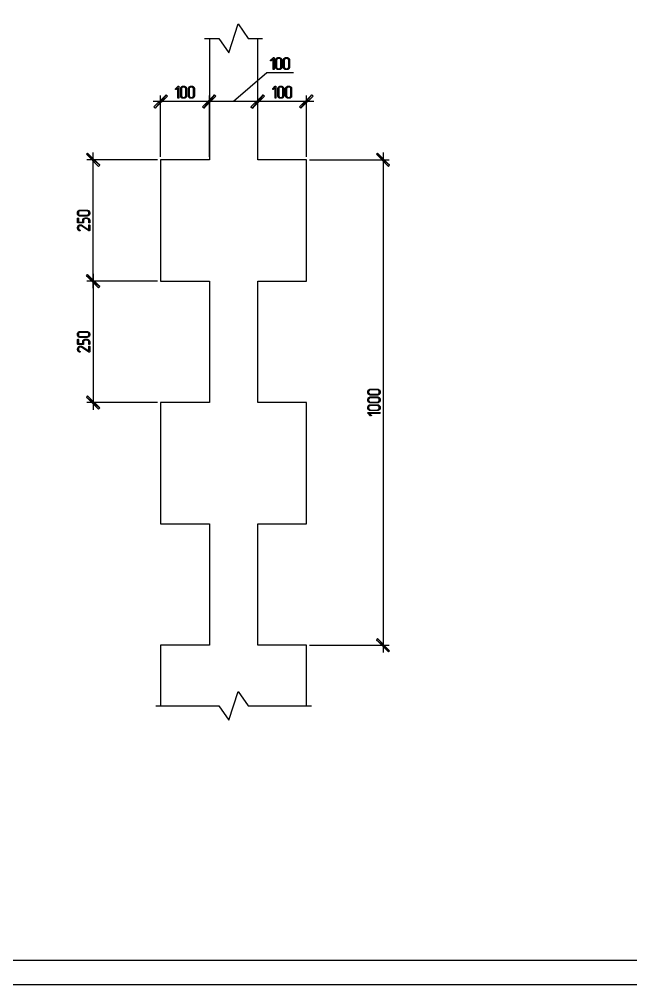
# Model space of a CAD drawing. Header units: millimetres. Extents: x 1 to 1188, y 1 to 840.
# Drawn here: x 435.3 to 561.2, y 0.7 to 199.7 of the extents above; entities that cross this region are included whole.
import ezdxf

# ---------------------------------------------------------------- set-up
doc = ezdxf.new("R2010")
doc.units = ezdxf.units.MM
doc.layers.add('GEOMETRY', color=7, linetype='Continuous')

msp = doc.modelspace()

# ---------------------------------------------------------------- linework, layer by layer
at = {"layer": 'GEOMETRY'}
for points in [[(1188.16, 0.71), (0.83, 0.71), (0.83, 840.05)], [(473.4, 195.71), (476.38, 195.71), (478.42, 192.73), (480.38, 198.7), (482.42, 195.71), (485.4, 195.71)], [(474.42, 195.71), (474.42, 170.69), (464.38, 170.69), (464.38, 145.68), (474.42, 145.68), (474.42, 120.66), (464.38, 120.66), (464.38, 95.7), (474.42, 95.7), (474.42, 70.68), (464.38, 70.68), (464.38, 58.17)], [(494.42, 58.17), (494.42, 70.68), (484.38, 70.68), (484.38, 95.7), (494.42, 95.7), (494.42, 120.66), (484.38, 120.66), (484.38, 145.68), (494.42, 145.68), (494.42, 170.69), (484.38, 170.69), (484.38, 195.71)], [(479.37, 182.76), (486.23, 188.67), (491.75, 188.67)], [(464.38, 171.33), (464.38, 183.97)], [(474.42, 171.33), (474.42, 183.97)], [(474.42, 171.33), (474.42, 183.97)], [(484.38, 171.33), (484.38, 183.97)], [(484.38, 171.33), (484.38, 183.97)], [(494.42, 171.33), (494.42, 183.97)], [(462.86, 182.76), (475.88, 182.76)], [(472.89, 182.76), (485.91, 182.76)], [(482.93, 182.76), (495.94, 182.76)], [(450.48, 144.22), (450.48, 172.22)], [(510.23, 172.22), (510.23, 69.16)], [(463.75, 170.69), (449.21, 170.69)], [(495.05, 170.69), (511.44, 170.69)], [(463.75, 145.68), (449.21, 145.68)], [(463.75, 145.68), (449.21, 145.68)], [(450.48, 147.2), (450.48, 119.2)], [(463.75, 120.66), (449.21, 120.66)], [(495.05, 70.68), (511.44, 70.68)], [(463.37, 58.17), (476.38, 58.17), (478.42, 55.19), (480.38, 61.16), (482.42, 58.17), (495.43, 58.17)]]:
    msp.add_lwpolyline(points, dxfattribs=at)
for points in [[(1184.79, 5.66), (20.83, 5.66), (20.83, 836.68), (1184.79, 836.68)], [(487.75, 189.36), (487.75, 189.3), (487.56, 189.3), (487.56, 191.46), (487.18, 191.08), (487.05, 191.08), (487.05, 191.14), (486.99, 191.14), (487.05, 191.14), (487.05, 191.21), (487.56, 191.71), (487.62, 191.78), (487.69, 191.78), (487.75, 191.71)], [(489.34, 189.81), (489.34, 189.62), (489.28, 189.62), (489.28, 189.49), (489.21, 189.49), (489.21, 189.43), (489.15, 189.43), (489.15, 189.36), (489.08, 189.36), (489.02, 189.3), (488.39, 189.3), (488.39, 189.36), (488.32, 189.36), (488.26, 189.43), (488.19, 189.43), (488.19, 189.49), (488.13, 189.55), (488.13, 189.68), (488.07, 189.68), (488.07, 191.33), (488.13, 191.4), (488.13, 191.52), (488.19, 191.52), (488.19, 191.59), (488.26, 191.59), (488.26, 191.65), (488.32, 191.65), (488.32, 191.71), (488.45, 191.71), (488.45, 191.78), (488.96, 191.78), (488.96, 191.71), (489.08, 191.71), (489.08, 191.65), (489.15, 191.65), (489.15, 191.59), (489.21, 191.59), (489.28, 191.52), (489.28, 191.46), (489.34, 191.4)], [(489.15, 189.81), (489.15, 191.4), (489.02, 191.52), (488.96, 191.52), (488.96, 191.59), (488.51, 191.59), (488.45, 191.52), (488.39, 191.52), (488.39, 191.46), (488.32, 191.46), (488.32, 191.4), (488.26, 191.4), (488.26, 189.68), (488.32, 189.68), (488.32, 189.55), (488.39, 189.55), (488.45, 189.49), (488.51, 189.49), (488.58, 189.43), (488.89, 189.43), (488.89, 189.49), (489.02, 189.49), (489.02, 189.55), (489.08, 189.55), (489.08, 189.62), (489.15, 189.62)], [(490.93, 189.81), (490.93, 189.62), (490.86, 189.55), (490.86, 189.49), (490.8, 189.43), (490.73, 189.43), (490.73, 189.36), (490.67, 189.36), (490.67, 189.3), (489.97, 189.3), (489.97, 189.36), (489.91, 189.36), (489.78, 189.49), (489.78, 189.55), (489.72, 189.55), (489.72, 191.46), (489.78, 191.52), (489.78, 191.59), (489.85, 191.59), (489.85, 191.65), (489.91, 191.65), (489.97, 191.71), (490.04, 191.71), (490.1, 191.78), (490.54, 191.78), (490.61, 191.71), (490.67, 191.71), (490.73, 191.65), (490.8, 191.59), (490.86, 191.59), (490.86, 191.46), (490.93, 191.46)], [(490.8, 189.81), (490.8, 191.21), (490.73, 191.27), (490.73, 191.46), (490.67, 191.46), (490.61, 191.52), (490.54, 191.52), (490.54, 191.59), (490.1, 191.59), (490.04, 191.52), (489.97, 191.52), (489.97, 191.46), (489.91, 191.46), (489.91, 191.33), (489.85, 191.27), (489.85, 189.74), (489.91, 189.74), (489.91, 189.62), (489.97, 189.55), (490.04, 189.55), (490.04, 189.49), (490.16, 189.49), (490.16, 189.43), (490.48, 189.43), (490.54, 189.49), (490.61, 189.49), (490.61, 189.55), (490.67, 189.55), (490.73, 189.62), (490.73, 189.74)], [(468.13, 183.46), (468.13, 183.39), (467.94, 183.39), (467.94, 185.55), (467.56, 185.17), (467.43, 185.17), (467.43, 185.3), (468, 185.87), (468.13, 185.87)], [(469.72, 183.9), (469.72, 183.65), (469.65, 183.65), (469.65, 183.59), (469.53, 183.46), (469.46, 183.46), (469.46, 183.39), (468.76, 183.39), (468.76, 183.46), (468.7, 183.46), (468.7, 183.52), (468.64, 183.52), (468.64, 183.59), (468.57, 183.59), (468.57, 183.65), (468.51, 183.71), (468.51, 185.55), (468.57, 185.55), (468.57, 185.62), (468.64, 185.68), (468.76, 185.81), (468.83, 185.81), (468.89, 185.87), (469.34, 185.87), (469.4, 185.81), (469.46, 185.81), (469.53, 185.74), (469.59, 185.74), (469.59, 185.68), (469.65, 185.68), (469.65, 185.62), (469.72, 185.55)], [(469.59, 183.9), (469.59, 185.43), (469.53, 185.43), (469.53, 185.55), (469.46, 185.55), (469.46, 185.62), (469.4, 185.62), (469.34, 185.68), (468.89, 185.68), (468.76, 185.55), (468.7, 185.55), (468.7, 183.71), (468.76, 183.71), (468.76, 183.65), (468.83, 183.65), (468.83, 183.59), (468.95, 183.59), (468.95, 183.52), (469.27, 183.52), (469.34, 183.59), (469.4, 183.59), (469.46, 183.65), (469.53, 183.71), (469.53, 183.78), (469.59, 183.84)], [(471.37, 183.9), (471.37, 183.78), (471.3, 183.78), (471.3, 183.65), (471.24, 183.59), (471.24, 183.52), (471.18, 183.52), (471.05, 183.39), (470.42, 183.39), (470.35, 183.46), (470.29, 183.46), (470.29, 183.52), (470.23, 183.52), (470.23, 183.59), (470.16, 183.65), (470.16, 183.71), (470.1, 183.71), (470.1, 185.49), (470.16, 185.55), (470.16, 185.62), (470.23, 185.68), (470.29, 185.74), (470.35, 185.74), (470.35, 185.81), (470.48, 185.81), (470.48, 185.87), (470.99, 185.87), (470.99, 185.81), (471.11, 185.81), (471.11, 185.74), (471.18, 185.74), (471.18, 185.68), (471.24, 185.68), (471.24, 185.62), (471.3, 185.62), (471.3, 185.49), (471.37, 185.49)], [(471.18, 183.9), (471.18, 185.49), (471.11, 185.49), (471.11, 185.55), (471.05, 185.55), (471.05, 185.62), (470.99, 185.62), (470.92, 185.68), (470.48, 185.68), (470.48, 185.62), (470.42, 185.62), (470.42, 185.55), (470.35, 185.55), (470.29, 185.49), (470.29, 183.78), (470.35, 183.71), (470.35, 183.65), (470.42, 183.65), (470.42, 183.59), (470.54, 183.59), (470.54, 183.52), (470.86, 183.52), (470.92, 183.59), (470.99, 183.59), (471.05, 183.65), (471.11, 183.65), (471.11, 183.71), (471.18, 183.78)], [(488.13, 183.46), (488.13, 183.39), (488, 183.39), (488, 185.55), (487.56, 185.17), (487.5, 185.17), (487.43, 185.24), (487.5, 185.3), (488, 185.87), (488.13, 185.87)], [(489.78, 183.9), (489.78, 183.78), (489.72, 183.78), (489.72, 183.65), (489.66, 183.59), (489.66, 183.52), (489.59, 183.52), (489.53, 183.46), (489.47, 183.46), (489.47, 183.39), (488.83, 183.39), (488.77, 183.46), (488.7, 183.46), (488.7, 183.52), (488.64, 183.52), (488.64, 183.59), (488.58, 183.59), (488.58, 183.71), (488.51, 183.71), (488.51, 185.49), (488.58, 185.55), (488.58, 185.62), (488.7, 185.74), (488.77, 185.74), (488.77, 185.81), (488.89, 185.81), (488.89, 185.87), (489.34, 185.87), (489.4, 185.81), (489.47, 185.81), (489.53, 185.74), (489.59, 185.74), (489.59, 185.68), (489.66, 185.68), (489.66, 185.62), (489.72, 185.62), (489.72, 185.49), (489.78, 185.43)], [(489.59, 183.9), (489.59, 185.43), (489.53, 185.49), (489.53, 185.55), (489.47, 185.55), (489.47, 185.62), (489.4, 185.62), (489.34, 185.68), (488.89, 185.68), (488.89, 185.62), (488.83, 185.62), (488.7, 185.49), (488.7, 183.71), (488.77, 183.71), (488.77, 183.65), (488.83, 183.65), (488.83, 183.59), (488.96, 183.59), (488.96, 183.52), (489.28, 183.52), (489.34, 183.59), (489.4, 183.59), (489.47, 183.65), (489.53, 183.65), (489.53, 183.78), (489.59, 183.78)], [(491.37, 183.9), (491.37, 183.71), (491.31, 183.71), (491.31, 183.59), (491.24, 183.59), (491.24, 183.52), (491.18, 183.52), (491.18, 183.46), (491.12, 183.46), (491.05, 183.39), (490.42, 183.39), (490.42, 183.46), (490.35, 183.46), (490.29, 183.52), (490.23, 183.52), (490.23, 183.59), (490.16, 183.65), (490.16, 183.78), (490.1, 183.78), (490.1, 185.43), (490.16, 185.49), (490.16, 185.62), (490.23, 185.62), (490.23, 185.68), (490.29, 185.68), (490.29, 185.74), (490.35, 185.74), (490.35, 185.81), (490.48, 185.81), (490.54, 185.87), (490.99, 185.87), (490.99, 185.81), (491.12, 185.81), (491.12, 185.74), (491.18, 185.74), (491.31, 185.62), (491.31, 185.55), (491.37, 185.49)], [(491.18, 183.9), (491.18, 185.49), (491.05, 185.62), (490.99, 185.62), (490.99, 185.68), (490.54, 185.68), (490.48, 185.62), (490.42, 185.62), (490.42, 185.55), (490.35, 185.55), (490.35, 185.49), (490.29, 185.49), (490.29, 183.78), (490.35, 183.78), (490.35, 183.65), (490.42, 183.65), (490.48, 183.59), (490.54, 183.59), (490.61, 183.52), (490.93, 183.52), (490.93, 183.59), (491.05, 183.59), (491.05, 183.65), (491.12, 183.65), (491.12, 183.71), (491.18, 183.71)], [(465.53, 184.09), (463.24, 181.36), (462.99, 181.62)], [(465.78, 183.84), (465.53, 184.09), (463.24, 181.36)], [(473.02, 181.62), (473.27, 181.36), (475.49, 184.09)], [(475.49, 184.09), (473.27, 181.36), (473.02, 181.62)], [(473.27, 181.36), (475.49, 184.09), (475.75, 183.84)], [(475.75, 183.84), (475.49, 184.09), (473.27, 181.36)], [(485.53, 184.09), (483.31, 181.36), (482.99, 181.62)], [(482.99, 181.62), (483.31, 181.36), (485.53, 184.09)], [(485.78, 183.84), (485.53, 184.09), (483.31, 181.36)], [(483.31, 181.36), (485.53, 184.09), (485.78, 183.84)], [(493.02, 181.62), (493.28, 181.36), (495.5, 184.09)], [(493.28, 181.36), (495.5, 184.09), (495.82, 183.84)], [(451.87, 169.62), (449.08, 171.84), (449.33, 172.09)], [(451.56, 169.3), (451.87, 169.62), (449.08, 171.84)], [(511.56, 169.62), (508.83, 171.84), (509.09, 172.09)], [(511.31, 169.3), (511.56, 169.62), (508.83, 171.84)], [(449.21, 160.34), (449.4, 160.34), (449.4, 160.28), (449.52, 160.28), (449.52, 160.22), (449.59, 160.22), (449.59, 160.15), (449.65, 160.15), (449.65, 160.09), (449.71, 160.03), (449.71, 159.9), (449.78, 159.84), (449.78, 159.58), (449.71, 159.58), (449.71, 159.39), (449.59, 159.27), (449.59, 159.2), (449.52, 159.2), (449.46, 159.14), (449.33, 159.14), (449.33, 159.08), (447.68, 159.08), (447.62, 159.14), (447.49, 159.14), (447.49, 159.2), (447.43, 159.2), (447.43, 159.27), (447.36, 159.27), (447.36, 159.33), (447.3, 159.33), (447.3, 159.46), (447.24, 159.46), (447.24, 159.96), (447.3, 159.96), (447.3, 160.09), (447.36, 160.09), (447.36, 160.15), (447.43, 160.15), (447.43, 160.22), (447.49, 160.28), (447.56, 160.28), (447.62, 160.34)], [(449.21, 160.15), (447.62, 160.15), (447.62, 160.09), (447.56, 160.09), (447.56, 160.03), (447.49, 160.03), (447.49, 159.96), (447.43, 159.96), (447.43, 159.46), (447.49, 159.46), (447.49, 159.39), (447.56, 159.39), (447.56, 159.33), (447.62, 159.33), (447.62, 159.27), (449.33, 159.27), (449.4, 159.33), (449.46, 159.33), (449.46, 159.39), (449.52, 159.46), (449.52, 159.52), (449.59, 159.52), (449.59, 159.9), (449.52, 159.96), (449.52, 160.03), (449.46, 160.03), (449.46, 160.09), (449.4, 160.09), (449.33, 160.15)], [(449.21, 158.76), (449.27, 158.76), (449.33, 158.69), (449.46, 158.69), (449.46, 158.63), (449.52, 158.63), (449.59, 158.57), (449.65, 158.5), (449.65, 158.44), (449.71, 158.44), (449.71, 158.31), (449.78, 158.25), (449.78, 157.74), (449.71, 157.74), (449.71, 157.68), (449.59, 157.68), (449.59, 158.31), (449.52, 158.31), (449.52, 158.38), (449.46, 158.44), (449.46, 158.5), (449.33, 158.5), (449.33, 158.57), (448.76, 158.57), (448.7, 158.5), (448.63, 158.5), (448.63, 158.44), (448.57, 158.44), (448.57, 158.38), (448.51, 158.31), (448.51, 157.68), (447.24, 157.68), (447.24, 158.69), (447.3, 158.69), (447.36, 158.76), (447.36, 158.69), (447.43, 158.69), (447.43, 157.87), (448.32, 157.87), (448.32, 158.31), (448.38, 158.38), (448.38, 158.44), (448.44, 158.5), (448.44, 158.57), (448.51, 158.57), (448.51, 158.63), (448.57, 158.63), (448.57, 158.69), (448.76, 158.69), (448.76, 158.76)], [(449.78, 157.23), (449.78, 156.15), (449.65, 156.03), (449.59, 156.09), (448.13, 157.04), (448.06, 157.11), (447.68, 157.11), (447.62, 157.04), (447.56, 157.04), (447.56, 156.98), (447.49, 156.92), (447.49, 156.85), (447.43, 156.79), (447.43, 156.53), (447.49, 156.47), (447.49, 156.41), (447.56, 156.41), (447.56, 156.34), (447.62, 156.34), (447.62, 156.28), (447.75, 156.28), (447.75, 156.22), (447.81, 156.22), (447.81, 156.15), (447.75, 156.09), (447.62, 156.09), (447.56, 156.15), (447.49, 156.15), (447.49, 156.22), (447.43, 156.22), (447.36, 156.28), (447.36, 156.34), (447.3, 156.34), (447.3, 156.47), (447.24, 156.53), (447.24, 156.79), (447.3, 156.85), (447.3, 156.98), (447.36, 156.98), (447.36, 157.04), (447.56, 157.23), (447.62, 157.23), (447.68, 157.3), (448.06, 157.3), (448.13, 157.23), (448.19, 157.23), (448.25, 157.17), (449.59, 156.28), (449.59, 157.3), (449.71, 157.3), (449.71, 157.23)], [(449.33, 147.07), (449.08, 146.82), (451.87, 144.6)], [(451.87, 144.6), (449.08, 146.82), (449.33, 147.07)], [(449.08, 146.82), (451.87, 144.6), (451.56, 144.28)], [(451.56, 144.28), (451.87, 144.6), (449.08, 146.82)], [(449.21, 135.33), (449.4, 135.33), (449.4, 135.26), (449.52, 135.26), (449.52, 135.2), (449.59, 135.2), (449.59, 135.13), (449.65, 135.13), (449.65, 135.07), (449.71, 135.01), (449.71, 134.88), (449.78, 134.82), (449.78, 134.56), (449.71, 134.56), (449.71, 134.37), (449.65, 134.37), (449.65, 134.31), (449.59, 134.25), (449.52, 134.18), (449.46, 134.18), (449.46, 134.12), (449.33, 134.12), (449.27, 134.06), (447.68, 134.06), (447.68, 134.12), (447.56, 134.12), (447.49, 134.18), (447.43, 134.18), (447.43, 134.25), (447.36, 134.25), (447.36, 134.31), (447.3, 134.37), (447.3, 134.44), (447.24, 134.5), (447.24, 134.94), (447.3, 134.94), (447.3, 135.07), (447.36, 135.07), (447.36, 135.13), (447.43, 135.2), (447.49, 135.26), (447.56, 135.26), (447.62, 135.33)], [(449.21, 133.74), (449.33, 133.74), (449.33, 133.68), (449.46, 133.68), (449.52, 133.61), (449.59, 133.61), (449.59, 133.55), (449.65, 133.48), (449.65, 133.42), (449.71, 133.42), (449.71, 133.29), (449.78, 133.23), (449.78, 132.72), (449.71, 132.72), (449.71, 132.66), (449.59, 132.66), (449.59, 133.29), (449.52, 133.36), (449.52, 133.42), (449.46, 133.42), (449.46, 133.48), (449.4, 133.48), (449.33, 133.55), (448.7, 133.55), (448.7, 133.48), (448.63, 133.48), (448.63, 133.42), (448.57, 133.42), (448.57, 133.36), (448.51, 133.29), (448.51, 132.66), (447.3, 132.66), (447.24, 132.72), (447.24, 133.68), (447.3, 133.68), (447.3, 133.74), (447.36, 133.74), (447.43, 133.68), (447.43, 132.85), (448.32, 132.85), (448.32, 133.36), (448.38, 133.36), (448.38, 133.48), (448.44, 133.48), (448.44, 133.55), (448.51, 133.55), (448.51, 133.61), (448.57, 133.61), (448.57, 133.68), (448.7, 133.68), (448.7, 133.74)], [(449.21, 135.13), (447.62, 135.13), (447.49, 135.01), (447.49, 134.94), (447.43, 134.94), (447.43, 134.5), (447.49, 134.44), (447.49, 134.37), (447.56, 134.37), (447.56, 134.31), (447.62, 134.31), (447.68, 134.25), (449.33, 134.25), (449.33, 134.31), (449.4, 134.31), (449.52, 134.44), (449.52, 134.5), (449.59, 134.5), (449.59, 134.88), (449.52, 134.94), (449.52, 135.01), (449.46, 135.01), (449.46, 135.07), (449.4, 135.07), (449.4, 135.13)], [(449.78, 132.21), (449.78, 131.13), (449.71, 131.07), (449.59, 131.07), (448.13, 132.02), (448.06, 132.09), (447.94, 132.09), (447.94, 132.15), (447.81, 132.15), (447.81, 132.09), (447.68, 132.09), (447.62, 132.02), (447.56, 132.02), (447.56, 131.96), (447.49, 131.9), (447.49, 131.83), (447.43, 131.77), (447.43, 131.52), (447.49, 131.45), (447.49, 131.39), (447.56, 131.39), (447.56, 131.33), (447.62, 131.33), (447.62, 131.26), (447.75, 131.26), (447.75, 131.2), (447.81, 131.2), (447.81, 131.13), (447.75, 131.07), (447.62, 131.07), (447.62, 131.13), (447.49, 131.13), (447.49, 131.2), (447.43, 131.2), (447.36, 131.26), (447.36, 131.33), (447.3, 131.33), (447.3, 131.45), (447.24, 131.52), (447.24, 131.77), (447.3, 131.83), (447.3, 131.96), (447.36, 131.96), (447.36, 132.02), (447.43, 132.09), (447.43, 132.15), (447.49, 132.15), (447.56, 132.21), (447.62, 132.21), (447.62, 132.28), (448.06, 132.28), (448.13, 132.21), (448.25, 132.21), (449.59, 131.33), (449.59, 132.28), (449.71, 132.28), (449.71, 132.21)], [(509.02, 123.45), (509.21, 123.45), (509.28, 123.39), (509.34, 123.39), (509.34, 123.32), (509.4, 123.32), (509.47, 123.26), (509.47, 123.2), (509.53, 123.2), (509.53, 123.07), (509.59, 123.01), (509.59, 122.63), (509.53, 122.63), (509.53, 122.5), (509.47, 122.43), (509.47, 122.37), (509.4, 122.37), (509.34, 122.31), (509.34, 122.24), (509.21, 122.24), (509.15, 122.18), (507.5, 122.18), (507.5, 122.24), (507.37, 122.24), (507.31, 122.31), (507.24, 122.31), (507.24, 122.37), (507.18, 122.37), (507.18, 122.43), (507.12, 122.5), (507.12, 122.63), (507.05, 122.63), (507.05, 123.01), (507.12, 123.01), (507.12, 123.2), (507.18, 123.2), (507.18, 123.26), (507.24, 123.32), (507.31, 123.32), (507.31, 123.39), (507.44, 123.39), (507.44, 123.45)], [(449.33, 122.05), (449.08, 121.8), (451.87, 119.58)], [(449.08, 121.8), (451.87, 119.58), (451.56, 119.32)], [(509.02, 121.86), (509.15, 121.86), (509.21, 121.8), (509.34, 121.8), (509.34, 121.74), (509.4, 121.74), (509.4, 121.67), (509.47, 121.67), (509.47, 121.61), (509.53, 121.55), (509.53, 121.42), (509.59, 121.42), (509.59, 121.04), (509.53, 120.98), (509.53, 120.85), (509.47, 120.85), (509.47, 120.78), (509.4, 120.78), (509.4, 120.72), (509.34, 120.72), (509.34, 120.66), (509.28, 120.66), (509.21, 120.59), (507.44, 120.59), (507.44, 120.66), (507.31, 120.66), (507.31, 120.72), (507.24, 120.72), (507.18, 120.78), (507.18, 120.85), (507.12, 120.85), (507.12, 120.98), (507.05, 121.04), (507.05, 121.36), (507.12, 121.42), (507.12, 121.61), (507.18, 121.61), (507.18, 121.67), (507.24, 121.67), (507.24, 121.74), (507.31, 121.74), (507.37, 121.8), (507.5, 121.8), (507.5, 121.86)], [(509.02, 123.26), (507.44, 123.26), (507.44, 123.2), (507.37, 123.2), (507.31, 123.13), (507.31, 123.07), (507.24, 123.01), (507.24, 122.63), (507.31, 122.63), (507.31, 122.5), (507.37, 122.5), (507.37, 122.43), (507.5, 122.43), (507.5, 122.37), (509.15, 122.37), (509.15, 122.43), (509.28, 122.43), (509.28, 122.5), (509.34, 122.5), (509.34, 122.56), (509.4, 122.63), (509.4, 123.07), (509.34, 123.07), (509.34, 123.13), (509.28, 123.2), (509.21, 123.2), (509.21, 123.26)], [(509.02, 121.67), (507.5, 121.67), (507.5, 121.61), (507.37, 121.61), (507.37, 121.55), (507.31, 121.55), (507.31, 121.42), (507.24, 121.42), (507.24, 121.04), (507.31, 120.98), (507.31, 120.91), (507.37, 120.85), (507.44, 120.85), (507.44, 120.78), (509.21, 120.78), (509.21, 120.85), (509.28, 120.85), (509.28, 120.91), (509.34, 120.91), (509.34, 120.98), (509.4, 120.98), (509.4, 121.42), (509.34, 121.48), (509.34, 121.55), (509.28, 121.55), (509.28, 121.61), (509.21, 121.61), (509.15, 121.67)], [(509.02, 120.21), (509.28, 120.21), (509.34, 120.15), (509.53, 119.96), (509.53, 119.83), (509.59, 119.83), (509.59, 119.39), (509.53, 119.39), (509.53, 119.26), (509.34, 119.07), (509.28, 119.07), (509.28, 119.01), (507.44, 119.01), (507.37, 119.07), (507.31, 119.07), (507.12, 119.26), (507.12, 119.39), (507.05, 119.39), (507.05, 119.77), (507.12, 119.83), (507.12, 119.96), (507.18, 120.02), (507.18, 120.09), (507.24, 120.09), (507.31, 120.15), (507.37, 120.15), (507.37, 120.21)], [(509.02, 120.09), (507.56, 120.09), (507.56, 120.02), (507.44, 120.02), (507.31, 119.89), (507.31, 119.83), (507.24, 119.83), (507.24, 119.39), (507.31, 119.39), (507.31, 119.32), (507.44, 119.2), (507.56, 119.2), (507.63, 119.13), (509.02, 119.13), (509.09, 119.2), (509.21, 119.2), (509.34, 119.32), (509.34, 119.39), (509.4, 119.39), (509.4, 119.83), (509.34, 119.89), (509.34, 119.96), (509.28, 119.96), (509.21, 120.02), (509.09, 120.02), (509.09, 120.09)], [(509.47, 118.63), (509.53, 118.63), (509.59, 118.56), (509.59, 118.5), (509.53, 118.5), (509.53, 118.43), (507.37, 118.43), (507.75, 118.05), (507.82, 118.05), (507.82, 117.99), (507.75, 117.99), (507.75, 117.93), (507.63, 117.93), (507.12, 118.5), (507.05, 118.5), (507.05, 118.56), (507.12, 118.63)], [(509.09, 72.08), (508.83, 71.76), (511.56, 69.54)], [(508.83, 71.76), (511.56, 69.54), (511.31, 69.29)]]:
    msp.add_lwpolyline(points, close=True, dxfattribs=at)

doc.saveas('drawing.dxf')
